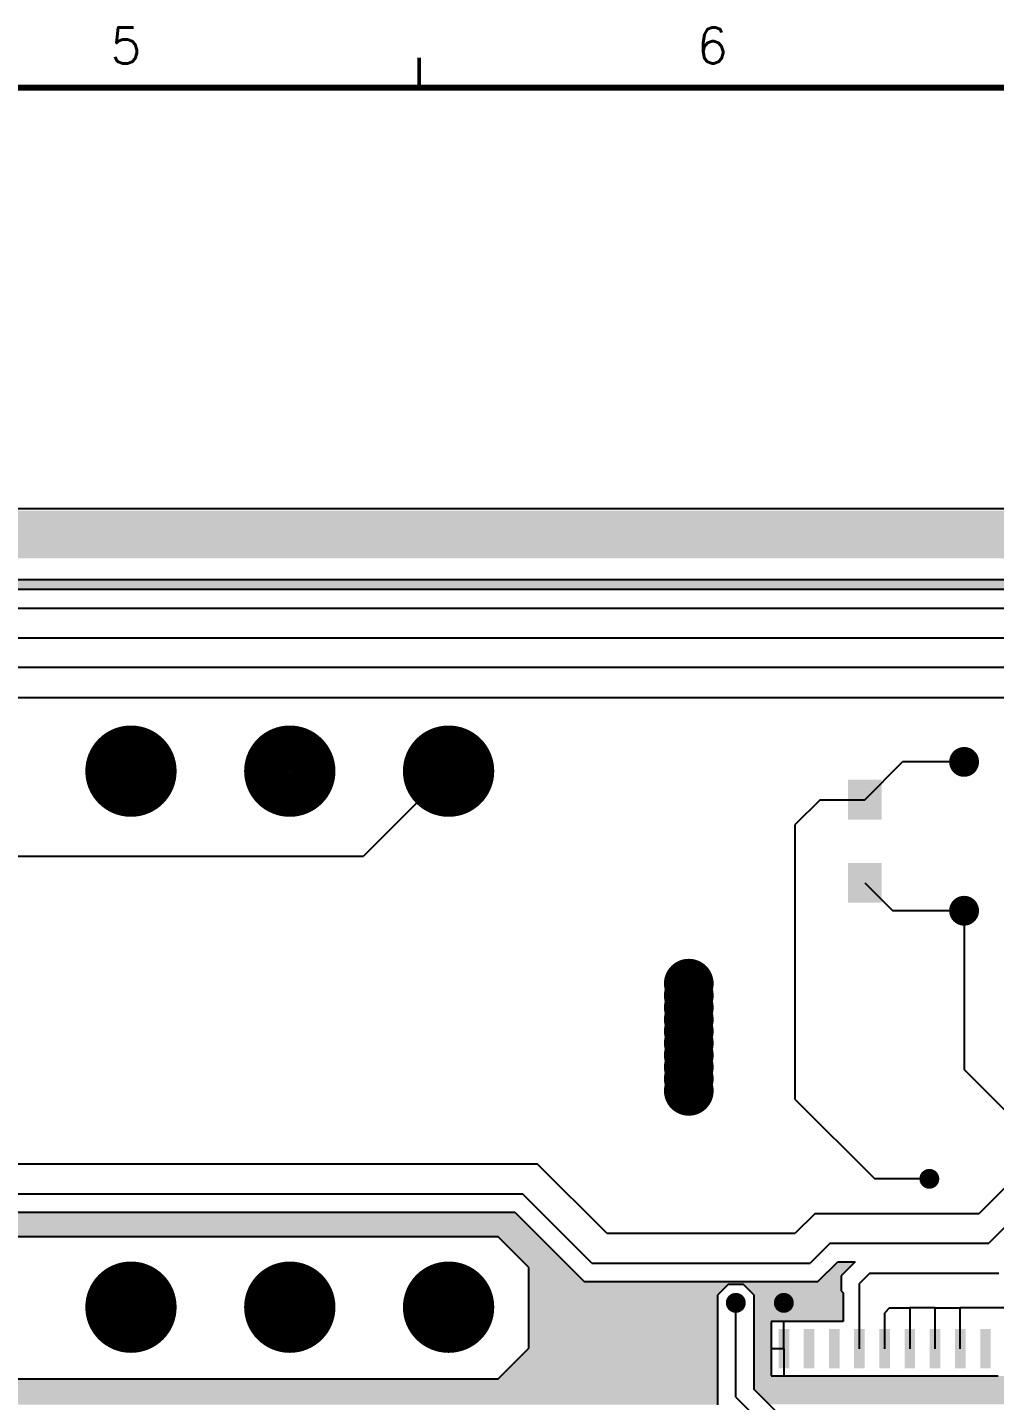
# Model space of a CAD drawing. Extents: x 295 to 953, y 10 to 290.
# Drawn here: x 703.2 to 783.6, y 175.9 to 290 of the extents above; entities that cross this region are included whole.
import ezdxf
from ezdxf.enums import TextEntityAlignment as Align

# ---------------------------------------------------------------- set-up
doc = ezdxf.new("R2010")
doc.units = 0
doc.header["$LTSCALE"] = 5
doc.header["$MEASUREMENT"] = 0
doc.layers.get('0').update_dxf_attribs({"linetype": 'CONTINUOUS', "lineweight": 25})
for name, color, linetype in [('L1-TOP_GBR', 7, 'CONTINUOUS'), ('문자', 4, 'CONTINUOUS'), ('테두리', 3, 'CONTINUOUS')]:
    doc.layers.add(name, color=color, linetype=linetype)
doc.styles.get("Standard").update_dxf_attribs({"font": 'simplex.shx'})

# ---------------------------------------------------------------- blocks, each defined once
blk = doc.blocks.new('C')
at = {"layer": '테두리'}
for points, const_width in [([(258.75, 287.5), (258.75, 285)], 0.3), ([(15, 285), (15, 15), (405, 15), (405, 285), (15, 285)], 0.5)]:
    blk.add_lwpolyline(points, dxfattribs=dict(at, const_width=const_width))
at = {"layer": '문자'}
for s, p in [('5', (234.38, 288.5)), ('6', (283.12, 288.5))]:
    blk.add_text(s, height=3, dxfattribs=at).set_placement(p, align=Align.MIDDLE)

msp = doc.modelspace()

# ---------------------------------------------------------------- linework, layer by layer
for points, const_width in [([(709.88, 228.19, 1), (713.68, 228.19, 1)], 3.79), ([(723.08, 228.19, 1), (726.88, 228.19, 1)], 3.79), ([(736.28, 228.19, 1), (740.08, 228.19, 1)], 3.79), ([(780.41, 228.96, 1), (781.65, 228.96, 1)], 1.24), ([(780.41, 216.59, 1), (781.65, 216.59, 1)], 1.24), ([(757.11, 210.53, 1), (759.18, 210.53, 1)], 2.06), ([(757.11, 209.54, 1), (759.18, 209.54, 1)], 2.06), ([(757.11, 208.55, 1), (759.18, 208.55, 1)], 2.06), ([(757.11, 207.56, 1), (759.18, 207.56, 1)], 2.06), ([(757.11, 206.57, 1), (759.18, 206.57, 1)], 2.06), ([(757.11, 205.58, 1), (759.18, 205.58, 1)], 2.06), ([(757.11, 204.59, 1), (759.18, 204.59, 1)], 2.06), ([(757.11, 203.6, 1), (759.18, 203.6, 1)], 2.06), ([(757.11, 202.61, 1), (759.18, 202.61, 1)], 2.06), ([(757.11, 201.62, 1), (759.18, 201.62, 1)], 2.06), ([(777.73, 194.31, 1), (778.55, 194.31, 1)], 0.825), ([(709.88, 183.64, 1), (713.68, 183.64, 1)], 3.79), ([(723.08, 183.64, 1), (726.88, 183.64, 1)], 3.79), ([(736.28, 183.64, 1), (740.08, 183.64, 1)], 3.79), ([(761.64, 184, 1), (762.47, 184, 1)], 0.825), ([(765.63, 184, 1), (766.46, 184, 1)], 0.825)]:
    msp.add_lwpolyline(points, format="xyb", close=True, dxfattribs=dict(const_width=const_width))
for points in [[(774.18, 227.48), (774.18, 224.17), (771.37, 227.48), (771.37, 224.17)], [(774.18, 220.56), (774.18, 217.25), (771.37, 220.56), (771.37, 217.25)], [(766.49, 181.82), (766.49, 178.55), (765.61, 181.82), (765.61, 178.55)], [(768.58, 181.82), (768.58, 178.55), (767.7, 181.82), (767.7, 178.55)], [(770.68, 181.82), (770.68, 178.55), (769.8, 181.82), (769.8, 178.55)], [(772.77, 181.82), (772.77, 178.55), (771.89, 181.82), (771.89, 178.55)], [(774.87, 181.82), (774.87, 178.55), (773.99, 181.82), (773.99, 178.55)], [(776.96, 181.82), (776.96, 178.55), (776.08, 181.82), (776.08, 178.55)], [(779.06, 181.82), (779.06, 178.55), (778.18, 181.82), (778.18, 178.55)], [(781.15, 181.82), (781.15, 178.55), (780.27, 181.82), (780.27, 178.55)], [(783.25, 181.82), (783.25, 178.55), (782.37, 181.82), (782.37, 178.55)]]:
    msp.add_solid(points)
at = {"layer": 'L1-TOP_GBR'}
for p, q in [((865.18, 250), (505.48, 250)), ((855.64, 244.1), (520.38, 244.1)), ((833.63, 243.28), (553.36, 243.28)), ((554, 241.75), (833, 241.75)), ((557.16, 239.28), (830.53, 239.28)), ((828.05, 236.8), (565.81, 236.8)), ((571.3, 234.32), (825.58, 234.32)), ((772.78, 225.82), (775.92, 228.96)), ((781.03, 228.96), (775.92, 228.96)), ((738.18, 228.19), (731.12, 221.12)), ((769.07, 225.82), (767, 223.76)), ((769.07, 225.82), (772.78, 225.82)), ((767, 200.91), (767, 223.76)), ((663.88, 221.12), (731.12, 221.12)), ((772.78, 218.91), (775.1, 216.59)), ((781.03, 216.59), (775.1, 216.59)), ((781.03, 216.59), (781.03, 203.39)), ((802.07, 211.22), (782.27, 191.43)), ((803.3, 209.16), (783.09, 188.95)), ((785.57, 198.85), (781.03, 203.39)), ((767, 200.91), (773.6, 194.31)), ((596.84, 195.55), (745.55, 195.55)), ((751.33, 189.78), (745.55, 195.55)), ((778.14, 194.31), (773.6, 194.31)), ((598.1, 193.07), (744.32, 193.07)), ((750.09, 187.3), (744.32, 193.07)), ((666.74, 191.55), (743.68, 191.55)), ((743.68, 191.55), (749.46, 185.77)), ((768.65, 191.43), (767, 189.78)), ((768.65, 191.43), (782.27, 191.43)), ((742.3, 189.49), (694.76, 189.49)), ((744.85, 186.94), (742.3, 189.49)), ((751.33, 189.78), (767, 189.78)), ((769.89, 188.95), (768.24, 187.3)), ((769.89, 188.95), (783.09, 188.95)), ((750.09, 187.3), (768.24, 187.3)), ((768.87, 185.77), (770.52, 187.42)), ((770.52, 187.42), (771.98, 187.42)), ((771.98, 187.42), (770.81, 186.25)), ((744.85, 180.24), (744.85, 186.94)), ((770.81, 186.25), (770.81, 184.99)), ((773.19, 186.47), (772.33, 185.62)), ((773.19, 186.47), (783.92, 186.47)), ((749.46, 185.77), (768.87, 185.77)), ((761.42, 185.53), (760.53, 184.63)), ((762.68, 185.53), (761.42, 185.53)), ((763.58, 184.63), (762.68, 185.53)), ((770.81, 184.99), (770.97, 184.82)), ((772.33, 180.18), (772.33, 185.62)), ((760.53, 184.63), (760.53, 175.53)), ((762.05, 176.16), (762.05, 184)), ((763.58, 176.79), (763.58, 184.63)), ((770.97, 184.82), (770.97, 182.44)), ((774.84, 183.59), (774.43, 183.18)), ((774.43, 180.18), (774.43, 183.18)), ((774.84, 183.59), (776.52, 183.59)), ((776.52, 183.59), (776.52, 180.18)), ((778.62, 183.59), (776.52, 183.59)), ((778.62, 180.18), (778.62, 183.59)), ((778.62, 183.59), (780.71, 183.59)), ((780.71, 180.18), (780.71, 183.59)), ((788.04, 183.59), (780.71, 183.59)), ((764.99, 182.44), (764.99, 177.93)), ((770.97, 182.44), (764.99, 182.44)), ((766.05, 180.18), (766.05, 182.44)), ((742.3, 177.69), (744.85, 180.24)), ((766.05, 180.18), (764.99, 180.18)), ((766.05, 180.18), (766.05, 177.93)), ((694.76, 177.69), (742.3, 177.69)), ((764.99, 177.93), (783.87, 177.93)), ((762.05, 176.16), (765.77, 172.45)), ((766.4, 173.98), (763.58, 176.79))]:
    msp.add_line(p, q, dxfattribs=at)
for points in [[(505.64, 249.83), (505.64, 249.83), (865.1, 249.83), (505.64, 249.83)], [(505.64, 246.62), (505.64, 249.83), (868.31, 246.62), (865.1, 249.83)], [(505.64, 245.87), (505.64, 246.62), (868.31, 245.87), (868.31, 246.62)], [(505.64, 245.87), (505.64, 245.87), (517.85, 245.87), (868.31, 245.87)], [(519.63, 243.35), (519.85, 243.57), (856.39, 243.35), (856.17, 243.57)], [(519.63, 243.28), (519.63, 243.35), (856.46, 243.28), (856.39, 243.35)], [(519.63, 243.28), (519.63, 243.28), (553.36, 243.28), (833.63, 243.28)], [(519.85, 243.57), (520.38, 244.1), (856.17, 243.57), (855.64, 244.1)], [(520.38, 244.1), (520.38, 244.1), (833.63, 244.1), (520.38, 244.1)], [(668.8, 189.49), (666.74, 191.55), (745.75, 189.49), (743.68, 191.55)], [(666.74, 191.55), (666.74, 191.55), (742.3, 191.55), (666.74, 191.55)], [(668.8, 189.49), (668.8, 189.49), (694.76, 189.49), (742.3, 189.49)], [(744.85, 186.94), (742.3, 189.49), (748.29, 186.94), (745.75, 189.49)], [(769.35, 186.25), (770.52, 187.42), (770.81, 186.25), (771.98, 187.42)], [(770.52, 187.42), (770.52, 187.42), (771.98, 187.42), (770.52, 187.42)], [(744.85, 185.77), (744.85, 186.94), (749.46, 185.77), (748.29, 186.94)], [(768.87, 185.77), (769.35, 186.25), (770.81, 185.77), (770.81, 186.25)], [(744.85, 185.53), (744.85, 185.77), (770.81, 185.53), (770.81, 185.77)], [(744.85, 185.77), (744.85, 185.77), (762.68, 185.77), (749.46, 185.77)], [(744.85, 184.63), (744.85, 185.53), (760.53, 184.63), (761.42, 185.53)], [(744.85, 185.53), (744.85, 185.53), (761.42, 185.53), (762.68, 185.53)], [(763.23, 184.99), (762.68, 185.53), (770.81, 184.99), (770.81, 185.53)], [(763.39, 184.82), (763.23, 184.99), (770.97, 184.82), (770.81, 184.99)], [(744.85, 180.24), (744.85, 184.63), (760.53, 180.24), (760.53, 184.63)], [(763.58, 184.63), (763.39, 184.82), (770.97, 184.63), (770.97, 184.82)], [(763.58, 182.44), (763.58, 184.63), (770.97, 182.44), (770.97, 184.63)], [(763.58, 177.93), (763.58, 182.44), (764.99, 177.93), (764.99, 182.44)], [(763.58, 182.44), (763.58, 182.44), (764.99, 182.44), (770.97, 182.44)], [(742.3, 177.69), (744.85, 180.24), (760.53, 177.69), (760.53, 180.24)], [(682.76, 175.53), (680.6, 177.69), (760.53, 175.53), (760.53, 177.69)], [(763.58, 176.79), (763.58, 177.93), (785.28, 176.79), (785.28, 177.93)], [(764.82, 175.56), (763.58, 176.79), (785.28, 175.56), (785.28, 176.79)]]:
    msp.add_solid(points, dxfattribs=at)

# ---------------------------------------------------------------- block references
msp.add_blockref('C', (476.98, 0))

doc.saveas('drawing.dxf')
